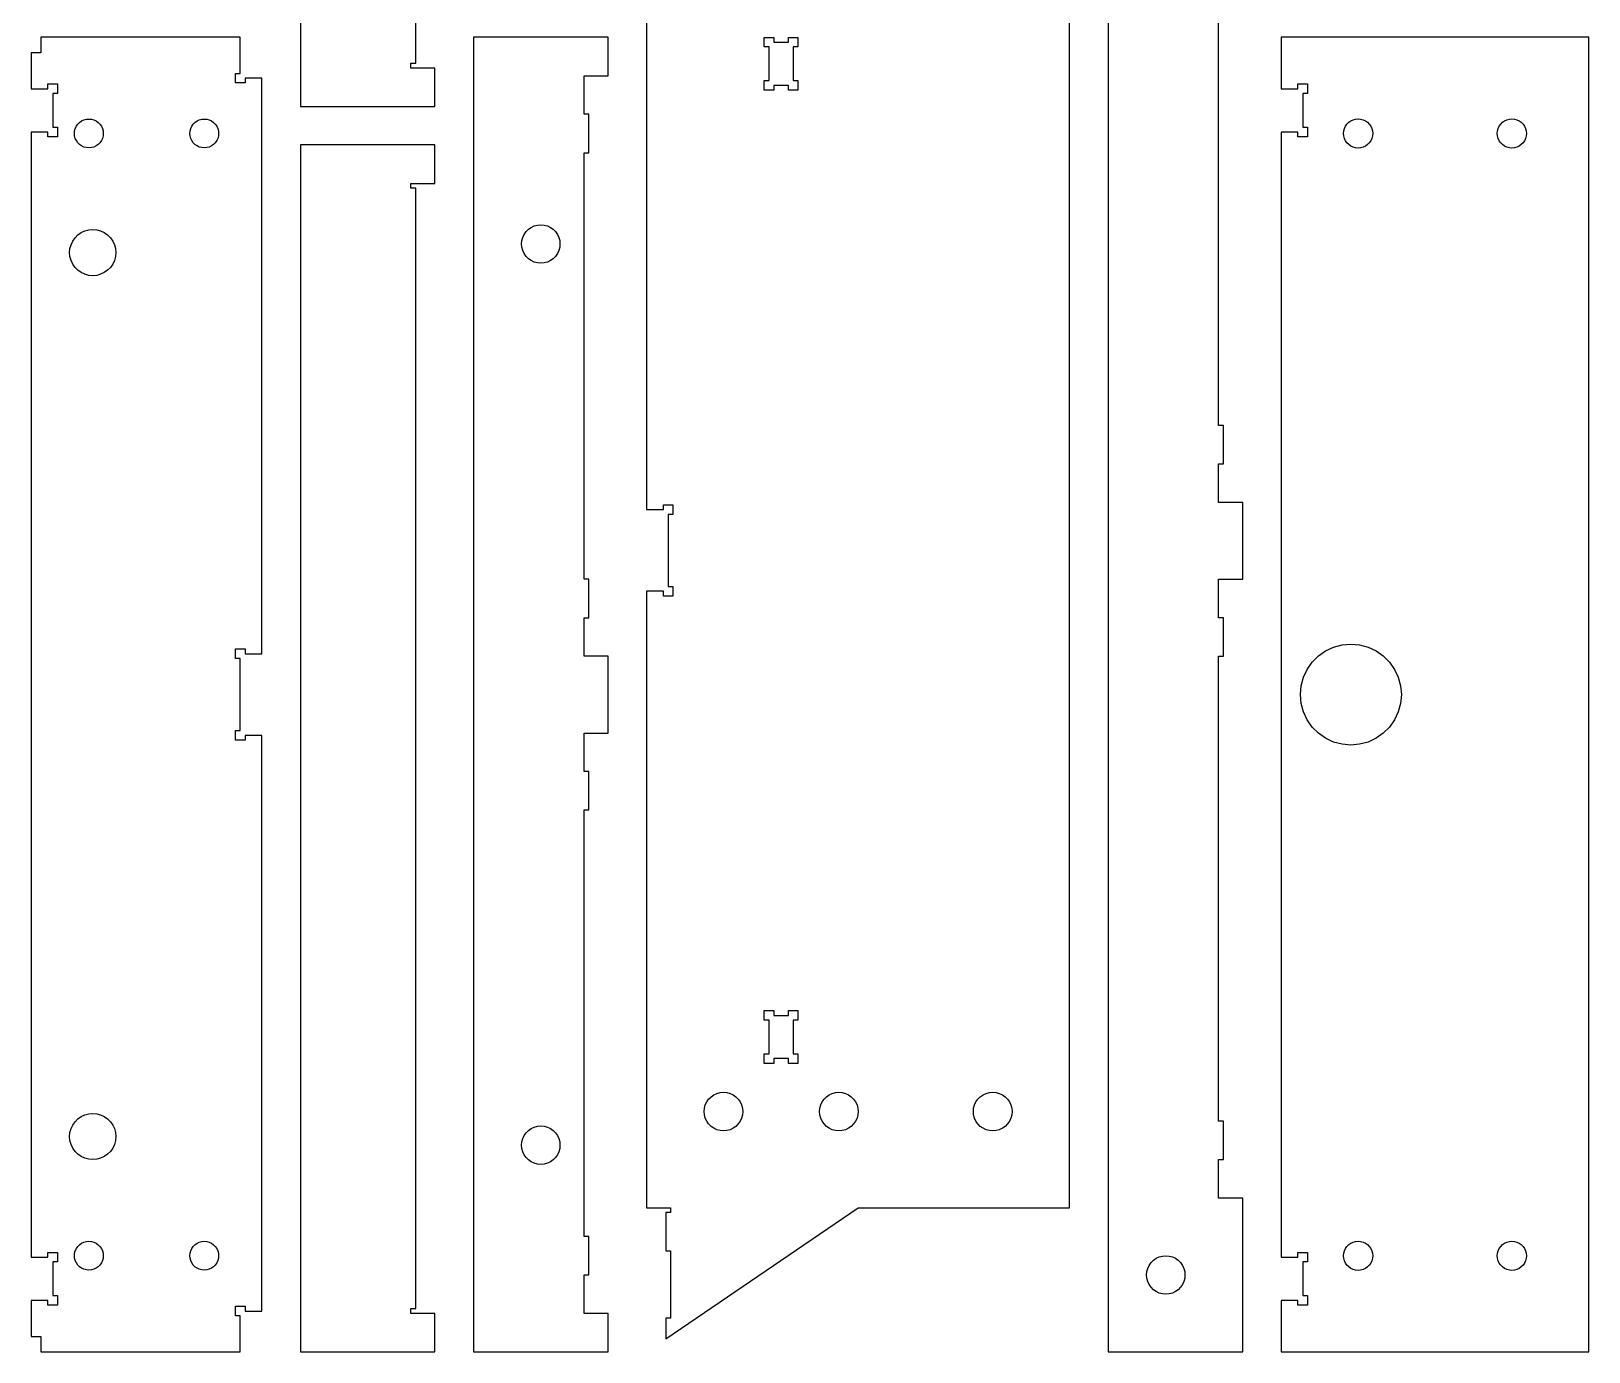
# Model space of a CAD drawing. Header units: metres. Extents: x 0 to 86, y 0 to 99.1.
# Drawn here: x 0 to 40.5, y 0 to 34.35 of the extents above; entities that cross this region are included whole.
import ezdxf

# ---------------------------------------------------------------- set-up
doc = ezdxf.new("R2010")
doc.units = ezdxf.units.M

msp = doc.modelspace()

# ---------------------------------------------------------------- linework, layer by layer
for p, q in [((7, 63.7768), (7, 32.3884)), ((10, 33.5134), (10, 62.6518)), ((28, 42.1884), (28, 0)), ((16, 37.9384), (16, 21.9067)), ((27, 3.75), (27, 37.9384)), ((30.875, 24.0942), (30.875, 36.1884)), ((5.4375, 34.1884), (0.25, 34.1884)), ((0.25, 34.1884), (0.25, 33.7884)), ((5.4375, 33.2509), (5.4375, 34.1884)), ((15, 34.1884), (11.5, 34.1884)), ((11.5, 34.1884), (11.5, 0)), ((15, 33.1884), (15, 34.1884)), ((19.0625, 33.9379), (19.0625, 34.1879)), ((19.0625, 34.1879), (19.3125, 34.1879)), ((19.3125, 34.1879), (19.3125, 34.0629)), ((19.3125, 34.0629), (19.6875, 34.0629)), ((19.6875, 34.0629), (19.6875, 34.1879)), ((19.6875, 34.1879), (19.9375, 34.1879)), ((19.9375, 34.1879), (19.9375, 33.9379)), ((40.5, 34.1884), (32.5, 34.1884)), ((32.5, 34.1884), (32.5, 32.8509)), ((40.5, 0), (40.5, 34.1884)), ((0.25, 33.7884), (0, 33.7884)), ((0, 33.7884), (0, 32.8509)), ((19.1875, 33.9379), (19.0625, 33.9379)), ((19.1875, 33.0629), (19.1875, 33.9379)), ((19.9375, 33.9379), (19.8125, 33.9379)), ((19.8125, 33.9379), (19.8125, 33.0629)), ((5.3125, 33.0009), (5.3125, 33.2509)), ((5.3125, 33.2509), (5.4375, 33.2509)), ((9.875, 33.3884), (9.875, 33.5134)), ((9.875, 33.5134), (10, 33.5134)), ((10.5, 33.3884), (9.875, 33.3884)), ((10.5, 32.3884), (10.5, 33.3884)), ((0, 32.8509), (0.4375, 32.8509)), ((0.4375, 32.8509), (0.4375, 32.9759)), ((0.4375, 32.9759), (0.6875, 32.9759)), ((0.6875, 32.9759), (0.6875, 32.7259)), ((5.5625, 33.0009), (5.3125, 33.0009)), ((6, 33.1259), (5.5625, 33.1259)), ((5.5625, 33.1259), (5.5625, 33.0009)), ((6, 18.1567), (6, 33.1259)), ((14.375, 32.1884), (14.375, 33.1884)), ((14.375, 33.1884), (15, 33.1884)), ((19.0625, 32.8129), (19.0625, 33.0629)), ((19.0625, 33.0629), (19.1875, 33.0629)), ((19.3125, 32.8129), (19.0625, 32.8129)), ((19.6875, 32.9379), (19.3125, 32.9379)), ((19.3125, 32.9379), (19.3125, 32.8129)), ((19.6875, 32.8129), (19.6875, 32.9379)), ((19.9375, 32.8129), (19.6875, 32.8129)), ((19.8125, 33.0629), (19.9375, 33.0629)), ((19.9375, 33.0629), (19.9375, 32.8129)), ((32.5, 32.8509), (32.9375, 32.8509)), ((32.9375, 32.8509), (32.9375, 32.9759)), ((32.9375, 32.9759), (33.1875, 32.9759)), ((33.1875, 32.9759), (33.1875, 32.7259)), ((0.6875, 32.7259), (0.5625, 32.7259)), ((0.5625, 32.7259), (0.5625, 31.8509)), ((33.1875, 32.7259), (33.0625, 32.7259)), ((33.0625, 32.7259), (33.0625, 31.8509)), ((1.25894, 31.9757), (1.3125, 32.0132)), ((1.3125, 32.0132), (1.37173, 32.0408)), ((1.37173, 32.0408), (1.43488, 32.0577)), ((1.43488, 32.0577), (1.5, 32.0634)), ((1.5, 32.0634), (1.56511, 32.0577)), ((1.56511, 32.0577), (1.62825, 32.0408)), ((1.62825, 32.0408), (1.6875, 32.0132)), ((1.6875, 32.0132), (1.74104, 31.9757)), ((4.25894, 31.9757), (4.3125, 32.0132)), ((4.3125, 32.0132), (4.37173, 32.0408)), ((4.37173, 32.0408), (4.43488, 32.0577)), ((4.43488, 32.0577), (4.5, 32.0634)), ((4.5, 32.0634), (4.56511, 32.0577)), ((4.56511, 32.0577), (4.62825, 32.0408)), ((4.62825, 32.0408), (4.6875, 32.0132)), ((4.6875, 32.0132), (4.74104, 31.9757)), ((7, 32.3884), (10.5, 32.3884)), ((14.5, 32.1884), (14.375, 32.1884)), ((14.5, 31.1884), (14.5, 32.1884)), ((34.2557, 31.9795), (34.31, 32.0175)), ((34.31, 32.0175), (34.37, 32.0455)), ((34.37, 32.0455), (34.434, 32.0626)), ((34.434, 32.0626), (34.5, 32.0684)), ((34.5, 32.0684), (34.566, 32.0626)), ((34.566, 32.0626), (34.63, 32.0455)), ((34.63, 32.0455), (34.69, 32.0175)), ((34.69, 32.0175), (34.7442, 31.9795)), ((38.2557, 31.9795), (38.31, 32.0175)), ((38.31, 32.0175), (38.37, 32.0455)), ((38.37, 32.0455), (38.434, 32.0626)), ((38.434, 32.0626), (38.5, 32.0684)), ((38.5, 32.0684), (38.566, 32.0626)), ((38.566, 32.0626), (38.63, 32.0455)), ((38.63, 32.0455), (38.69, 32.0175)), ((38.69, 32.0175), (38.7442, 31.9795)), ((0.4375, 31.7259), (0, 31.7259)), ((0, 31.7259), (0, 2.46249)), ((0.4375, 31.6009), (0.4375, 31.7259)), ((0.6875, 31.6009), (0.4375, 31.6009)), ((0.5625, 31.8509), (0.6875, 31.8509)), ((0.6875, 31.8509), (0.6875, 31.6009)), ((1.125, 31.6884), (1.13069, 31.7535)), ((1.13069, 31.6233), (1.125, 31.6884)), ((1.13069, 31.7535), (1.14761, 31.8167)), ((1.14761, 31.5601), (1.13069, 31.6233)), ((1.14761, 31.8167), (1.17523, 31.8759)), ((1.17523, 31.8759), (1.21272, 31.9294)), ((1.21272, 31.9294), (1.25894, 31.9757)), ((1.74104, 31.9757), (1.78726, 31.9294)), ((1.78726, 31.9294), (1.82475, 31.8759)), ((1.82475, 31.8759), (1.85237, 31.8167)), ((1.85237, 31.8167), (1.86929, 31.7535)), ((1.86929, 31.6233), (1.85237, 31.5601)), ((1.86929, 31.7535), (1.875, 31.6884)), ((1.875, 31.6884), (1.86929, 31.6233)), ((4.125, 31.6884), (4.13069, 31.7535)), ((4.13069, 31.6233), (4.125, 31.6884)), ((4.13069, 31.7535), (4.14761, 31.8167)), ((4.14761, 31.5601), (4.13069, 31.6233)), ((4.14761, 31.8167), (4.17523, 31.8759)), ((4.17523, 31.8759), (4.21272, 31.9294)), ((4.21272, 31.9294), (4.25894, 31.9757)), ((4.74104, 31.9757), (4.78726, 31.9294)), ((4.78726, 31.9294), (4.82475, 31.8759)), ((4.82475, 31.8759), (4.85237, 31.8167)), ((4.85237, 31.8167), (4.86929, 31.7535)), ((4.86929, 31.6233), (4.85237, 31.5601)), ((4.86929, 31.7535), (4.875, 31.6884)), ((4.875, 31.6884), (4.86929, 31.6233)), ((32.9375, 31.7259), (32.5, 31.7259)), ((32.5, 31.7259), (32.5, 2.46249)), ((32.9375, 31.6009), (32.9375, 31.7259)), ((33.1875, 31.6009), (32.9375, 31.6009)), ((33.0625, 31.8509), (33.1875, 31.8509)), ((33.1875, 31.8509), (33.1875, 31.6009)), ((34.12, 31.6884), (34.1258, 31.7544)), ((34.1258, 31.6224), (34.12, 31.6884)), ((34.1258, 31.7544), (34.1429, 31.8184)), ((34.1429, 31.5584), (34.1258, 31.6224)), ((34.1429, 31.8184), (34.1709, 31.8784)), ((34.1709, 31.8784), (34.2089, 31.9326)), ((34.2089, 31.9326), (34.2557, 31.9795)), ((34.7442, 31.9795), (34.7911, 31.9326)), ((34.7911, 31.9326), (34.8291, 31.8784)), ((34.8291, 31.8784), (34.8571, 31.8184)), ((34.8571, 31.8184), (34.8742, 31.7544)), ((34.8742, 31.6224), (34.8571, 31.5584)), ((34.8742, 31.7544), (34.88, 31.6884)), ((34.88, 31.6884), (34.8742, 31.6224)), ((38.12, 31.6884), (38.1258, 31.7544)), ((38.1258, 31.6224), (38.12, 31.6884)), ((38.1258, 31.7544), (38.1429, 31.8184)), ((38.1429, 31.5584), (38.1258, 31.6224)), ((38.1429, 31.8184), (38.1709, 31.8784)), ((38.1709, 31.8784), (38.2089, 31.9326)), ((38.2089, 31.9326), (38.2557, 31.9795)), ((38.7442, 31.9795), (38.7911, 31.9326)), ((38.7911, 31.9326), (38.8291, 31.8784)), ((38.8291, 31.8784), (38.8571, 31.8184)), ((38.8571, 31.8184), (38.8742, 31.7544)), ((38.8742, 31.6224), (38.8571, 31.5584)), ((38.8742, 31.7544), (38.88, 31.6884)), ((38.88, 31.6884), (38.8742, 31.6224)), ((1.17523, 31.5009), (1.14761, 31.5601)), ((1.21272, 31.4473), (1.17523, 31.5009)), ((1.25894, 31.4011), (1.21272, 31.4473)), ((1.3125, 31.3636), (1.25894, 31.4011)), ((1.37173, 31.336), (1.3125, 31.3636)), ((1.43488, 31.3191), (1.37173, 31.336)), ((1.5, 31.3134), (1.43488, 31.3191)), ((1.56511, 31.3191), (1.5, 31.3134)), ((1.62825, 31.336), (1.56511, 31.3191)), ((1.6875, 31.3636), (1.62825, 31.336)), ((1.74104, 31.4011), (1.6875, 31.3636)), ((1.78726, 31.4473), (1.74104, 31.4011)), ((1.82475, 31.5009), (1.78726, 31.4473)), ((1.85237, 31.5601), (1.82475, 31.5009)), ((4.17523, 31.5009), (4.14761, 31.5601)), ((4.21272, 31.4473), (4.17523, 31.5009)), ((4.25894, 31.4011), (4.21272, 31.4473)), ((4.3125, 31.3636), (4.25894, 31.4011)), ((4.37173, 31.336), (4.3125, 31.3636)), ((4.43488, 31.3191), (4.37173, 31.336)), ((4.5, 31.3134), (4.43488, 31.3191)), ((4.56511, 31.3191), (4.5, 31.3134)), ((4.62825, 31.336), (4.56511, 31.3191)), ((4.6875, 31.3636), (4.62825, 31.336)), ((4.74104, 31.4011), (4.6875, 31.3636)), ((4.78726, 31.4473), (4.74104, 31.4011)), ((4.82475, 31.5009), (4.78726, 31.4473)), ((4.85237, 31.5601), (4.82475, 31.5009)), ((10.5, 31.3884), (7, 31.3884)), ((7, 31.3884), (7, 0)), ((10.5, 30.3884), (10.5, 31.3884)), ((14.375, 20.0942), (14.375, 31.1884)), ((14.375, 31.1884), (14.5, 31.1884)), ((34.1709, 31.4984), (34.1429, 31.5584)), ((34.2089, 31.4441), (34.1709, 31.4984)), ((34.2557, 31.3973), (34.2089, 31.4441)), ((34.31, 31.3593), (34.2557, 31.3973)), ((34.37, 31.3313), (34.31, 31.3593)), ((34.434, 31.3142), (34.37, 31.3313)), ((34.5, 31.3084), (34.434, 31.3142)), ((34.566, 31.3142), (34.5, 31.3084)), ((34.63, 31.3313), (34.566, 31.3142)), ((34.69, 31.3593), (34.63, 31.3313)), ((34.7442, 31.3973), (34.69, 31.3593)), ((34.7911, 31.4441), (34.7442, 31.3973)), ((34.8291, 31.4984), (34.7911, 31.4441)), ((34.8571, 31.5584), (34.8291, 31.4984)), ((38.1709, 31.4984), (38.1429, 31.5584)), ((38.2089, 31.4441), (38.1709, 31.4984)), ((38.2557, 31.3973), (38.2089, 31.4441)), ((38.31, 31.3593), (38.2557, 31.3973)), ((38.37, 31.3313), (38.31, 31.3593)), ((38.434, 31.3142), (38.37, 31.3313)), ((38.5, 31.3084), (38.434, 31.3142)), ((38.566, 31.3142), (38.5, 31.3084)), ((38.63, 31.3313), (38.566, 31.3142)), ((38.69, 31.3593), (38.63, 31.3313)), ((38.7442, 31.3973), (38.69, 31.3593)), ((38.7911, 31.4441), (38.7442, 31.3973)), ((38.8291, 31.4984), (38.7911, 31.4441)), ((38.8571, 31.5584), (38.8291, 31.4984)), ((9.875, 30.2634), (9.875, 30.3884)), ((9.875, 30.3884), (10.5, 30.3884)), ((10, 30.2634), (9.875, 30.2634)), ((10, 1.125), (10, 30.2634)), ((1.39478, 29.1522), (1.4958, 29.1793)), ((1.4958, 29.1793), (1.59999, 29.1884)), ((1.59999, 29.1884), (1.70418, 29.1793)), ((1.70418, 29.1793), (1.80521, 29.1522)), ((12.867, 29.1348), (12.9286, 29.1964)), ((12.9286, 29.1964), (13, 29.2464)), ((13, 29.2464), (13.079, 29.2832)), ((13.079, 29.2832), (13.1632, 29.3058)), ((13.1632, 29.3058), (13.25, 29.3134)), ((13.25, 29.3134), (13.3368, 29.3058)), ((13.3368, 29.3058), (13.421, 29.2832)), ((13.421, 29.2832), (13.5, 29.2464)), ((13.5, 29.2464), (13.5714, 29.1964)), ((13.5714, 29.1964), (13.633, 29.1348)), ((1.00911, 28.6926), (1.03618, 28.7936)), ((1.03618, 28.7936), (1.08038, 28.8884)), ((1.08038, 28.8884), (1.14037, 28.9741)), ((1.14037, 28.9741), (1.21432, 29.048)), ((1.21432, 29.048), (1.29999, 29.108)), ((1.29999, 29.108), (1.39478, 29.1522)), ((1.80521, 29.1522), (1.89999, 29.108)), ((1.89999, 29.108), (1.98567, 29.048)), ((1.98567, 29.048), (2.05962, 28.9741)), ((2.05962, 28.9741), (2.11961, 28.8884)), ((2.11961, 28.8884), (2.1638, 28.7936)), ((2.1638, 28.7936), (2.19087, 28.6926)), ((12.75, 28.8134), (12.7576, 28.9002)), ((12.7576, 28.7266), (12.75, 28.8134)), ((12.7576, 28.9002), (12.7802, 28.9844)), ((12.7802, 28.9844), (12.817, 29.0634)), ((12.817, 29.0634), (12.867, 29.1348)), ((13.633, 29.1348), (13.683, 29.0634)), ((13.683, 29.0634), (13.7198, 28.9844)), ((13.7198, 28.9844), (13.7424, 28.9002)), ((13.7424, 28.9002), (13.75, 28.8134)), ((13.75, 28.8134), (13.7424, 28.7266)), ((1, 28.5884), (1.00911, 28.6926)), ((1.00911, 28.4842), (1, 28.5884)), ((1.03618, 28.3832), (1.00911, 28.4842)), ((1.08038, 28.2884), (1.03618, 28.3832)), ((2.1638, 28.3832), (2.11961, 28.2884)), ((2.19087, 28.4842), (2.1638, 28.3832)), ((2.19087, 28.6926), (2.2, 28.5884)), ((2.2, 28.5884), (2.19087, 28.4842)), ((12.7802, 28.6424), (12.7576, 28.7266)), ((12.817, 28.5634), (12.7802, 28.6424)), ((12.867, 28.492), (12.817, 28.5634)), ((12.9286, 28.4304), (12.867, 28.492)), ((13, 28.3804), (12.9286, 28.4304)), ((13.079, 28.3436), (13, 28.3804)), ((13.5, 28.3804), (13.421, 28.3436)), ((13.5714, 28.4304), (13.5, 28.3804)), ((13.633, 28.492), (13.5714, 28.4304)), ((13.683, 28.5634), (13.633, 28.492)), ((13.7198, 28.6424), (13.683, 28.5634)), ((13.7424, 28.7266), (13.7198, 28.6424)), ((1.14037, 28.2027), (1.08038, 28.2884)), ((1.21432, 28.1288), (1.14037, 28.2027)), ((1.29999, 28.0688), (1.21432, 28.1288)), ((1.39478, 28.0246), (1.29999, 28.0688)), ((1.4958, 27.9975), (1.39478, 28.0246)), ((1.59999, 27.9884), (1.4958, 27.9975)), ((1.70418, 27.9975), (1.59999, 27.9884)), ((1.80521, 28.0246), (1.70418, 27.9975)), ((1.89999, 28.0688), (1.80521, 28.0246)), ((1.98567, 28.1288), (1.89999, 28.0688)), ((2.05962, 28.2027), (1.98567, 28.1288)), ((2.11961, 28.2884), (2.05962, 28.2027)), ((13.1632, 28.321), (13.079, 28.3436)), ((13.25, 28.3134), (13.1632, 28.321)), ((13.3368, 28.321), (13.25, 28.3134)), ((13.421, 28.3436), (13.3368, 28.321)), ((31, 24.0942), (30.875, 24.0942)), ((31, 23.0942), (31, 24.0942)), ((30.875, 22.0942), (30.875, 23.0942)), ((30.875, 23.0942), (31, 23.0942)), ((16, 21.9067), (16.4375, 21.9067)), ((16.4375, 21.9067), (16.4375, 22.0317)), ((16.4375, 22.0317), (16.6875, 22.0317)), ((16.6875, 22.0317), (16.6875, 21.7817)), ((31.5, 22.0942), (30.875, 22.0942)), ((31.5, 20.0942), (31.5, 22.0942)), ((16.6875, 21.7817), (16.5625, 21.7817)), ((16.5625, 21.7817), (16.5625, 19.9067)), ((14.5, 20.0942), (14.375, 20.0942)), ((14.5, 19.0942), (14.5, 20.0942)), ((16.5625, 19.9067), (16.6875, 19.9067)), ((16.6875, 19.9067), (16.6875, 19.6567)), ((30.875, 19.0942), (30.875, 20.0942)), ((30.875, 20.0942), (31.5, 20.0942)), ((16.4375, 19.7817), (16, 19.7817)), ((16, 19.7817), (16, 3.75)), ((16.4375, 19.6567), (16.4375, 19.7817)), ((16.6875, 19.6567), (16.4375, 19.6567)), ((14.375, 18.0942), (14.375, 19.0942)), ((14.375, 19.0942), (14.5, 19.0942)), ((31, 19.0942), (30.875, 19.0942)), ((31, 18.0942), (31, 19.0942)), ((5.3125, 18.0317), (5.3125, 18.2817)), ((5.3125, 18.2817), (5.5625, 18.2817)), ((5.5625, 18.2817), (5.5625, 18.1567)), ((33.4688, 18.0996), (33.6562, 18.2309)), ((33.6562, 18.2309), (33.8636, 18.3275)), ((33.8636, 18.3275), (34.0846, 18.3867)), ((34.0846, 18.3867), (34.3125, 18.4067)), ((34.3125, 18.4067), (34.5404, 18.3867)), ((34.5404, 18.3867), (34.7614, 18.3275)), ((34.7614, 18.3275), (34.9688, 18.2309)), ((34.9688, 18.2309), (35.1562, 18.0996)), ((5.4375, 18.0317), (5.3125, 18.0317)), ((5.4375, 16.1567), (5.4375, 18.0317)), ((5.5625, 18.1567), (6, 18.1567)), ((15, 18.0942), (14.375, 18.0942)), ((15, 16.0942), (15, 18.0942)), ((30.875, 6), (30.875, 18.0942)), ((30.875, 18.0942), (31, 18.0942)), ((33.1758, 17.7504), (33.3071, 17.9379)), ((33.3071, 17.9379), (33.4688, 18.0996)), ((35.1562, 18.0996), (35.3179, 17.9379)), ((35.3179, 17.9379), (35.4492, 17.7504)), ((33.0199, 17.3221), (33.0791, 17.5431)), ((33.0791, 17.5431), (33.1758, 17.7504)), ((35.4492, 17.7504), (35.5458, 17.5431)), ((35.5458, 17.5431), (35.6051, 17.3221)), ((33, 17.0942), (33.0199, 17.3221)), ((33.0199, 16.8663), (33, 17.0942)), ((35.6051, 17.3221), (35.625, 17.0942)), ((35.625, 17.0942), (35.6051, 16.8663)), ((33.0791, 16.6453), (33.0199, 16.8663)), ((33.1758, 16.4379), (33.0791, 16.6453)), ((35.5458, 16.6453), (35.4492, 16.4379)), ((35.6051, 16.8663), (35.5458, 16.6453)), ((33.3071, 16.2505), (33.1758, 16.4379)), ((33.4688, 16.0888), (33.3071, 16.2505)), ((35.3179, 16.2505), (35.1562, 16.0888)), ((35.4492, 16.4379), (35.3179, 16.2505)), ((5.3125, 15.9067), (5.3125, 16.1567)), ((5.3125, 16.1567), (5.4375, 16.1567)), ((5.5625, 15.9067), (5.3125, 15.9067)), ((6, 16.0317), (5.5625, 16.0317)), ((5.5625, 16.0317), (5.5625, 15.9067)), ((6, 1.0625), (6, 16.0317)), ((14.375, 15.0942), (14.375, 16.0942)), ((14.375, 16.0942), (15, 16.0942)), ((33.6562, 15.9575), (33.4688, 16.0888)), ((33.8636, 15.8608), (33.6562, 15.9575)), ((34.0846, 15.8016), (33.8636, 15.8608)), ((34.3125, 15.7817), (34.0846, 15.8016)), ((34.5404, 15.8016), (34.3125, 15.7817)), ((34.7614, 15.8608), (34.5404, 15.8016)), ((34.9688, 15.9575), (34.7614, 15.8608)), ((35.1562, 16.0888), (34.9688, 15.9575)), ((14.5, 15.0942), (14.375, 15.0942)), ((14.5, 14.0942), (14.5, 15.0942)), ((14.375, 3), (14.375, 14.0942)), ((14.375, 14.0942), (14.5, 14.0942)), ((19.0625, 8.62544), (19.0625, 8.87544)), ((19.0625, 8.87544), (19.3125, 8.87544)), ((19.1875, 8.62544), (19.0625, 8.62544)), ((19.1875, 7.75044), (19.1875, 8.62544)), ((19.3125, 8.87544), (19.3125, 8.75044)), ((19.3125, 8.75044), (19.6875, 8.75044)), ((19.6875, 8.75044), (19.6875, 8.87544)), ((19.6875, 8.87544), (19.9375, 8.87544)), ((19.9375, 8.62544), (19.8125, 8.62544)), ((19.8125, 8.62544), (19.8125, 7.75044)), ((19.9375, 8.87544), (19.9375, 8.62544)), ((19.0625, 7.50044), (19.0625, 7.75044)), ((19.0625, 7.75044), (19.1875, 7.75044)), ((19.8125, 7.75044), (19.9375, 7.75044)), ((19.9375, 7.75044), (19.9375, 7.50044)), ((19.3125, 7.50044), (19.0625, 7.50044)), ((19.6875, 7.62544), (19.3125, 7.62544)), ((19.3125, 7.62544), (19.3125, 7.50044)), ((19.6875, 7.50044), (19.6875, 7.62544)), ((19.9375, 7.50044), (19.6875, 7.50044)), ((17.5278, 6.42186), (17.5648, 6.50124)), ((17.5648, 6.50124), (17.6151, 6.573)), ((17.6151, 6.573), (17.677, 6.63493)), ((17.677, 6.63493), (17.7487, 6.68517)), ((17.7487, 6.68517), (17.8281, 6.72218)), ((17.8281, 6.72218), (17.9127, 6.74486)), ((17.9127, 6.74486), (18, 6.75249)), ((18, 6.75249), (18.0872, 6.74486)), ((18.0872, 6.74486), (18.1719, 6.72218)), ((18.1719, 6.72218), (18.2512, 6.68517)), ((18.2512, 6.68517), (18.323, 6.63493)), ((18.323, 6.63493), (18.3849, 6.573)), ((18.3849, 6.573), (18.4352, 6.50124)), ((18.4352, 6.50124), (18.4722, 6.42186)), ((20.5278, 6.42186), (20.5648, 6.50124)), ((20.5648, 6.50124), (20.6151, 6.573)), ((20.6151, 6.573), (20.677, 6.63493)), ((20.677, 6.63493), (20.7487, 6.68517)), ((20.7487, 6.68517), (20.8281, 6.72218)), ((20.8281, 6.72218), (20.9127, 6.74486)), ((20.9127, 6.74486), (21, 6.75249)), ((21, 6.75249), (21.0872, 6.74486)), ((21.0872, 6.74486), (21.1719, 6.72218)), ((21.1719, 6.72218), (21.2512, 6.68517)), ((21.2512, 6.68517), (21.323, 6.63493)), ((21.323, 6.63493), (21.3849, 6.573)), ((21.3849, 6.573), (21.4352, 6.50124)), ((21.4352, 6.50124), (21.4722, 6.42186)), ((24.5278, 6.42186), (24.5648, 6.50124)), ((24.5648, 6.50124), (24.6151, 6.573)), ((24.6151, 6.573), (24.677, 6.63493)), ((24.677, 6.63493), (24.7487, 6.68517)), ((24.7487, 6.68517), (24.8281, 6.72218)), ((24.8281, 6.72218), (24.9127, 6.74486)), ((24.9127, 6.74486), (25, 6.75249)), ((25, 6.75249), (25.0872, 6.74486)), ((25.0872, 6.74486), (25.1719, 6.72218)), ((25.1719, 6.72218), (25.2512, 6.68517)), ((25.2512, 6.68517), (25.323, 6.63493)), ((25.323, 6.63493), (25.3849, 6.573)), ((25.3849, 6.573), (25.4352, 6.50124)), ((25.4352, 6.50124), (25.4722, 6.42186)), ((1.21432, 6.05962), (1.29999, 6.11961)), ((1.29999, 6.11961), (1.39478, 6.1638)), ((1.39478, 6.1638), (1.4958, 6.19087)), ((1.4958, 6.19087), (1.59999, 6.2)), ((1.59999, 6.2), (1.70418, 6.19087)), ((1.70418, 6.19087), (1.80521, 6.1638)), ((1.80521, 6.1638), (1.89999, 6.11961)), ((1.89999, 6.11961), (1.98567, 6.05962)), ((17.4975, 6.25), (17.5051, 6.33725)), ((17.5051, 6.16273), (17.4975, 6.25)), ((17.5051, 6.33725), (17.5278, 6.42186)), ((17.5278, 6.07812), (17.5051, 6.16273)), ((17.5648, 5.99875), (17.5278, 6.07812)), ((18.4722, 6.07812), (18.4352, 5.99875)), ((18.4722, 6.42186), (18.4949, 6.33725)), ((18.4949, 6.16273), (18.4722, 6.07812)), ((18.4949, 6.33725), (18.5025, 6.25)), ((18.5025, 6.25), (18.4949, 6.16273)), ((20.4975, 6.25), (20.5051, 6.33725)), ((20.5051, 6.16273), (20.4975, 6.25)), ((20.5051, 6.33725), (20.5278, 6.42186)), ((20.5278, 6.07812), (20.5051, 6.16273)), ((20.5648, 5.99875), (20.5278, 6.07812)), ((21.4722, 6.07812), (21.4352, 5.99875)), ((21.4722, 6.42186), (21.4949, 6.33725)), ((21.4949, 6.16273), (21.4722, 6.07812)), ((21.4949, 6.33725), (21.5025, 6.25)), ((21.5025, 6.25), (21.4949, 6.16273)), ((24.4975, 6.25), (24.5051, 6.33725)), ((24.5051, 6.16273), (24.4975, 6.25)), ((24.5051, 6.33725), (24.5278, 6.42186)), ((24.5278, 6.07812), (24.5051, 6.16273)), ((24.5648, 5.99875), (24.5278, 6.07812)), ((25.4722, 6.07812), (25.4352, 5.99875)), ((25.4722, 6.42186), (25.4949, 6.33725)), ((25.4949, 6.16273), (25.4722, 6.07812)), ((25.4949, 6.33725), (25.5025, 6.25)), ((25.5025, 6.25), (25.4949, 6.16273)), ((1, 5.59999), (1.00911, 5.70418)), ((1.00911, 5.70418), (1.03618, 5.80521)), ((1.03618, 5.80521), (1.08038, 5.89999)), ((1.08038, 5.89999), (1.14037, 5.98567)), ((1.14037, 5.98567), (1.21432, 6.05962)), ((1.98567, 6.05962), (2.05962, 5.98567)), ((2.05962, 5.98567), (2.11961, 5.89999)), ((2.11961, 5.89999), (2.1638, 5.80521)), ((2.1638, 5.80521), (2.19087, 5.70418)), ((2.19087, 5.70418), (2.2, 5.59999)), ((12.817, 5.625), (12.867, 5.69638)), ((12.867, 5.69638), (12.9286, 5.75801)), ((12.9286, 5.75801), (13, 5.808)), ((13, 5.808), (13.079, 5.84483)), ((13.079, 5.84483), (13.1632, 5.8674)), ((13.1632, 5.8674), (13.25, 5.875)), ((13.25, 5.875), (13.3368, 5.8674)), ((13.3368, 5.8674), (13.421, 5.84483)), ((13.421, 5.84483), (13.5, 5.808)), ((13.5, 5.808), (13.5714, 5.75801)), ((13.5714, 5.75801), (13.633, 5.69638)), ((13.633, 5.69638), (13.683, 5.625)), ((17.6151, 5.92699), (17.5648, 5.99875)), ((17.677, 5.86505), (17.6151, 5.92699)), ((17.7487, 5.81482), (17.677, 5.86505)), ((17.8281, 5.7778), (17.7487, 5.81482)), ((17.9127, 5.75513), (17.8281, 5.7778)), ((18, 5.7475), (17.9127, 5.75513)), ((18.0872, 5.75513), (18, 5.7475)), ((18.1719, 5.7778), (18.0872, 5.75513)), ((18.2512, 5.81482), (18.1719, 5.7778)), ((18.323, 5.86505), (18.2512, 5.81482)), ((18.3849, 5.92699), (18.323, 5.86505)), ((18.4352, 5.99875), (18.3849, 5.92699)), ((20.6151, 5.92699), (20.5648, 5.99875)), ((20.677, 5.86505), (20.6151, 5.92699)), ((20.7487, 5.81482), (20.677, 5.86505)), ((20.8281, 5.7778), (20.7487, 5.81482)), ((20.9127, 5.75513), (20.8281, 5.7778)), ((21, 5.7475), (20.9127, 5.75513)), ((21.0872, 5.75513), (21, 5.7475)), ((21.1719, 5.7778), (21.0872, 5.75513)), ((21.2512, 5.81482), (21.1719, 5.7778)), ((21.323, 5.86505), (21.2512, 5.81482)), ((21.3849, 5.92699), (21.323, 5.86505)), ((21.4352, 5.99875), (21.3849, 5.92699)), ((24.6151, 5.92699), (24.5648, 5.99875)), ((24.677, 5.86505), (24.6151, 5.92699)), ((24.7487, 5.81482), (24.677, 5.86505)), ((24.8281, 5.7778), (24.7487, 5.81482)), ((24.9127, 5.75513), (24.8281, 5.7778)), ((25, 5.7475), (24.9127, 5.75513)), ((25.0872, 5.75513), (25, 5.7475)), ((25.1719, 5.7778), (25.0872, 5.75513)), ((25.2512, 5.81482), (25.1719, 5.7778)), ((25.323, 5.86505), (25.2512, 5.81482)), ((25.3849, 5.92699), (25.323, 5.86505)), ((25.4352, 5.99875), (25.3849, 5.92699)), ((31, 6), (30.875, 6)), ((31, 5), (31, 6)), ((1.00911, 5.4958), (1, 5.59999)), ((1.03618, 5.39478), (1.00911, 5.4958)), ((1.08038, 5.29999), (1.03618, 5.39478)), ((1.14037, 5.21432), (1.08038, 5.29999)), ((2.11961, 5.29999), (2.05962, 5.21432)), ((2.1638, 5.39478), (2.11961, 5.29999)), ((2.19087, 5.4958), (2.1638, 5.39478)), ((2.2, 5.59999), (2.19087, 5.4958)), ((12.75, 5.375), (12.7576, 5.46182)), ((12.7576, 5.28816), (12.75, 5.375)), ((12.7576, 5.46182), (12.7802, 5.54601)), ((12.7802, 5.20398), (12.7576, 5.28816)), ((12.7802, 5.54601), (12.817, 5.625)), ((13.683, 5.625), (13.7198, 5.54601)), ((13.7198, 5.54601), (13.7424, 5.46182)), ((13.7424, 5.28816), (13.7198, 5.20398)), ((13.7424, 5.46182), (13.75, 5.375)), ((13.75, 5.375), (13.7424, 5.28816)), ((1.21432, 5.14037), (1.14037, 5.21432)), ((1.29999, 5.08038), (1.21432, 5.14037)), ((1.39478, 5.03618), (1.29999, 5.08038)), ((1.4958, 5.00911), (1.39478, 5.03618)), ((1.59999, 5), (1.4958, 5.00911)), ((1.70418, 5.00911), (1.59999, 5)), ((1.80521, 5.03618), (1.70418, 5.00911)), ((1.89999, 5.08038), (1.80521, 5.03618)), ((1.98567, 5.14037), (1.89999, 5.08038)), ((2.05962, 5.21432), (1.98567, 5.14037)), ((12.817, 5.125), (12.7802, 5.20398)), ((12.867, 5.0536), (12.817, 5.125)), ((12.9286, 4.99197), (12.867, 5.0536)), ((13, 4.94199), (12.9286, 4.99197)), ((13.079, 4.90515), (13, 4.94199)), ((13.1632, 4.88258), (13.079, 4.90515)), ((13.25, 4.875), (13.1632, 4.88258)), ((13.3368, 4.88258), (13.25, 4.875)), ((13.421, 4.90515), (13.3368, 4.88258)), ((13.5, 4.94199), (13.421, 4.90515)), ((13.5714, 4.99197), (13.5, 4.94199)), ((13.633, 5.0536), (13.5714, 4.99197)), ((13.683, 5.125), (13.633, 5.0536)), ((13.7198, 5.20398), (13.683, 5.125)), ((30.875, 4), (30.875, 5)), ((30.875, 5), (31, 5)), ((16, 3.75), (16.625, 3.75)), ((16.5, 0.3409), (21.5, 3.75)), ((16.625, 3.75), (16.625, 3.625)), ((21.5, 3.75), (27, 3.75)), ((31.5, 4), (30.875, 4)), ((31.5, 0), (31.5, 4)), ((16.625, 3.625), (16.5, 3.625)), ((16.5, 3.625), (16.5, 2.625)), ((1.3125, 2.82475), (1.37173, 2.85237)), ((1.37173, 2.85237), (1.43488, 2.86929)), ((1.43488, 2.86929), (1.5, 2.875)), ((1.5, 2.875), (1.56511, 2.86929)), ((1.56511, 2.86929), (1.62825, 2.85237)), ((1.62825, 2.85237), (1.6875, 2.82475)), ((4.3125, 2.82475), (4.37173, 2.85237)), ((4.37173, 2.85237), (4.43488, 2.86929)), ((4.43488, 2.86929), (4.5, 2.875)), ((4.5, 2.875), (4.56511, 2.86929)), ((4.56511, 2.86929), (4.62825, 2.85237)), ((4.62825, 2.85237), (4.6875, 2.82475)), ((14.5, 3), (14.375, 3)), ((14.5, 2), (14.5, 3)), ((34.31, 2.82909), (34.37, 2.85707)), ((34.37, 2.85707), (34.434, 2.87422)), ((34.434, 2.87422), (34.5, 2.87999)), ((34.5, 2.87999), (34.566, 2.87422)), ((34.566, 2.87422), (34.63, 2.85707)), ((34.63, 2.85707), (34.69, 2.82909)), ((38.31, 2.82909), (38.37, 2.85707)), ((38.37, 2.85707), (38.434, 2.87422)), ((38.434, 2.87422), (38.5, 2.87999)), ((38.5, 2.87999), (38.566, 2.87422)), ((38.566, 2.87422), (38.63, 2.85707)), ((38.63, 2.85707), (38.69, 2.82909)), ((0, 2.46249), (0.4375, 2.46249)), ((0.4375, 2.46249), (0.4375, 2.58749)), ((0.4375, 2.58749), (0.6875, 2.58749)), ((0.6875, 2.58749), (0.6875, 2.33749)), ((1.125, 2.5), (1.13069, 2.56511)), ((1.13069, 2.43488), (1.125, 2.5)), ((1.13069, 2.56511), (1.14761, 2.62825)), ((1.14761, 2.37173), (1.13069, 2.43488)), ((1.14761, 2.62825), (1.17523, 2.6875)), ((1.17523, 2.6875), (1.21272, 2.74104)), ((1.21272, 2.74104), (1.25894, 2.78726)), ((1.25894, 2.78726), (1.3125, 2.82475)), ((1.6875, 2.82475), (1.74104, 2.78726)), ((1.74104, 2.78726), (1.78726, 2.74104)), ((1.78726, 2.74104), (1.82475, 2.6875)), ((1.82475, 2.6875), (1.85237, 2.62825)), ((1.85237, 2.62825), (1.86929, 2.56511)), ((1.86929, 2.43488), (1.85237, 2.37173)), ((1.86929, 2.56511), (1.875, 2.5)), ((1.875, 2.5), (1.86929, 2.43488)), ((4.125, 2.5), (4.13069, 2.56511)), ((4.13069, 2.43488), (4.125, 2.5)), ((4.13069, 2.56511), (4.14761, 2.62825)), ((4.14761, 2.37173), (4.13069, 2.43488)), ((4.14761, 2.62825), (4.17523, 2.6875)), ((4.17523, 2.6875), (4.21272, 2.74104)), ((4.21272, 2.74104), (4.25894, 2.78726)), ((4.25894, 2.78726), (4.3125, 2.82475)), ((4.6875, 2.82475), (4.74104, 2.78726)), ((4.74104, 2.78726), (4.78726, 2.74104)), ((4.78726, 2.74104), (4.82475, 2.6875)), ((4.82475, 2.6875), (4.85237, 2.62825)), ((4.85237, 2.62825), (4.86929, 2.56511)), ((4.86929, 2.43488), (4.85237, 2.37173)), ((4.86929, 2.56511), (4.875, 2.5)), ((4.875, 2.5), (4.86929, 2.43488)), ((16.5, 2.625), (16.625, 2.625)), ((16.625, 2.625), (16.625, 0.875)), ((29.1786, 2.38301), (29.25, 2.433)), ((29.25, 2.433), (29.329, 2.46983)), ((29.329, 2.46983), (29.4132, 2.4924)), ((29.4132, 2.4924), (29.5, 2.5)), ((29.5, 2.5), (29.5868, 2.4924)), ((29.5868, 2.4924), (29.671, 2.46983)), ((29.671, 2.46983), (29.75, 2.433)), ((29.75, 2.433), (29.8214, 2.38301)), ((32.5, 2.46249), (32.9375, 2.46249)), ((32.9375, 2.46249), (32.9375, 2.58749)), ((32.9375, 2.58749), (33.1875, 2.58749)), ((33.1875, 2.58749), (33.1875, 2.33749)), ((34.12, 2.5), (34.1258, 2.56598)), ((34.1258, 2.43401), (34.12, 2.5)), ((34.1258, 2.56598), (34.1429, 2.62996)), ((34.1429, 2.37003), (34.1258, 2.43401)), ((34.1429, 2.62996), (34.1709, 2.68999)), ((34.1709, 2.68999), (34.2089, 2.74425)), ((34.2089, 2.74425), (34.2557, 2.79109)), ((34.2557, 2.79109), (34.31, 2.82909)), ((34.69, 2.82909), (34.7442, 2.79109)), ((34.7442, 2.79109), (34.7911, 2.74425)), ((34.7911, 2.74425), (34.8291, 2.68999)), ((34.8291, 2.68999), (34.8571, 2.62996)), ((34.8571, 2.62996), (34.8742, 2.56598)), ((34.8742, 2.43401), (34.8571, 2.37003)), ((34.8742, 2.56598), (34.88, 2.5)), ((34.88, 2.5), (34.8742, 2.43401)), ((38.12, 2.5), (38.1258, 2.56598)), ((38.1258, 2.43401), (38.12, 2.5)), ((38.1258, 2.56598), (38.1429, 2.62996)), ((38.1429, 2.37003), (38.1258, 2.43401)), ((38.1429, 2.62996), (38.1709, 2.68999)), ((38.1709, 2.68999), (38.2089, 2.74425)), ((38.2089, 2.74425), (38.2557, 2.79109)), ((38.2557, 2.79109), (38.31, 2.82909)), ((38.69, 2.82909), (38.7442, 2.79109)), ((38.7442, 2.79109), (38.7911, 2.74425)), ((38.7911, 2.74425), (38.8291, 2.68999)), ((38.8291, 2.68999), (38.8571, 2.62996)), ((38.8571, 2.62996), (38.8742, 2.56598)), ((38.8742, 2.43401), (38.8571, 2.37003)), ((38.8742, 2.56598), (38.88, 2.5)), ((38.88, 2.5), (38.8742, 2.43401)), ((0.6875, 2.33749), (0.5625, 2.33749)), ((0.5625, 2.33749), (0.5625, 1.46249)), ((1.17523, 2.3125), (1.14761, 2.37173)), ((1.21272, 2.25894), (1.17523, 2.3125)), ((1.25894, 2.21272), (1.21272, 2.25894)), ((1.3125, 2.17523), (1.25894, 2.21272)), ((1.37173, 2.14761), (1.3125, 2.17523)), ((1.43488, 2.13069), (1.37173, 2.14761)), ((1.5, 2.125), (1.43488, 2.13069)), ((1.56511, 2.13069), (1.5, 2.125)), ((1.62825, 2.14761), (1.56511, 2.13069)), ((1.6875, 2.17523), (1.62825, 2.14761)), ((1.74104, 2.21272), (1.6875, 2.17523)), ((1.78726, 2.25894), (1.74104, 2.21272)), ((1.82475, 2.3125), (1.78726, 2.25894)), ((1.85237, 2.37173), (1.82475, 2.3125)), ((4.17523, 2.3125), (4.14761, 2.37173)), ((4.21272, 2.25894), (4.17523, 2.3125)), ((4.25894, 2.21272), (4.21272, 2.25894)), ((4.3125, 2.17523), (4.25894, 2.21272)), ((4.37173, 2.14761), (4.3125, 2.17523)), ((4.43488, 2.13069), (4.37173, 2.14761)), ((4.5, 2.125), (4.43488, 2.13069)), ((4.56511, 2.13069), (4.5, 2.125)), ((4.62825, 2.14761), (4.56511, 2.13069)), ((4.6875, 2.17523), (4.62825, 2.14761)), ((4.74104, 2.21272), (4.6875, 2.17523)), ((4.78726, 2.25894), (4.74104, 2.21272)), ((4.82475, 2.3125), (4.78726, 2.25894)), ((4.85237, 2.37173), (4.82475, 2.3125)), ((29, 2), (29.0076, 2.08682)), ((29.0076, 2.08682), (29.0302, 2.17101)), ((29.0302, 2.17101), (29.067, 2.25)), ((29.067, 2.25), (29.117, 2.32138)), ((29.117, 2.32138), (29.1786, 2.38301)), ((29.8214, 2.38301), (29.883, 2.32138)), ((29.883, 2.32138), (29.933, 2.25)), ((29.933, 2.25), (29.9698, 2.17101)), ((29.9698, 2.17101), (29.9924, 2.08682)), ((29.9924, 2.08682), (30, 2)), ((33.1875, 2.33749), (33.0625, 2.33749)), ((33.0625, 2.33749), (33.0625, 1.46249)), ((34.1709, 2.31), (34.1429, 2.37003)), ((34.2089, 2.25574), (34.1709, 2.31)), ((34.2557, 2.20889), (34.2089, 2.25574)), ((34.31, 2.1709), (34.2557, 2.20889)), ((34.37, 2.14291), (34.31, 2.1709)), ((34.434, 2.12576), (34.37, 2.14291)), ((34.5, 2.12), (34.434, 2.12576)), ((34.566, 2.12576), (34.5, 2.12)), ((34.63, 2.14291), (34.566, 2.12576)), ((34.69, 2.1709), (34.63, 2.14291)), ((34.7442, 2.20889), (34.69, 2.1709)), ((34.7911, 2.25574), (34.7442, 2.20889)), ((34.8291, 2.31), (34.7911, 2.25574)), ((34.8571, 2.37003), (34.8291, 2.31)), ((38.1709, 2.31), (38.1429, 2.37003)), ((38.2089, 2.25574), (38.1709, 2.31)), ((38.2557, 2.20889), (38.2089, 2.25574)), ((38.31, 2.1709), (38.2557, 2.20889)), ((38.37, 2.14291), (38.31, 2.1709)), ((38.434, 2.12576), (38.37, 2.14291)), ((38.5, 2.12), (38.434, 2.12576)), ((38.566, 2.12576), (38.5, 2.12)), ((38.63, 2.14291), (38.566, 2.12576)), ((38.69, 2.1709), (38.63, 2.14291)), ((38.7442, 2.20889), (38.69, 2.1709)), ((38.7911, 2.25574), (38.7442, 2.20889)), ((38.8291, 2.31), (38.7911, 2.25574)), ((38.8571, 2.37003), (38.8291, 2.31)), ((14.375, 1), (14.375, 2)), ((14.375, 2), (14.5, 2)), ((29.0076, 1.91316), (29, 2)), ((29.0302, 1.82898), (29.0076, 1.91316)), ((29.067, 1.75), (29.0302, 1.82898)), ((29.117, 1.6786), (29.067, 1.75)), ((29.1786, 1.61697), (29.117, 1.6786)), ((29.883, 1.6786), (29.8214, 1.61697)), ((29.933, 1.75), (29.883, 1.6786)), ((29.9698, 1.82898), (29.933, 1.75)), ((29.9924, 1.91316), (29.9698, 1.82898)), ((30, 2), (29.9924, 1.91316)), ((0.4375, 1.33749), (0, 1.33749)), ((0, 1.33749), (0, 0.39999)), ((0.4375, 1.21249), (0.4375, 1.33749)), ((0.5625, 1.46249), (0.6875, 1.46249)), ((0.6875, 1.46249), (0.6875, 1.21249)), ((29.25, 1.56699), (29.1786, 1.61697)), ((29.329, 1.53015), (29.25, 1.56699)), ((29.4132, 1.50758), (29.329, 1.53015)), ((29.5, 1.5), (29.4132, 1.50758)), ((29.5868, 1.50758), (29.5, 1.5)), ((29.671, 1.53015), (29.5868, 1.50758)), ((29.75, 1.56699), (29.671, 1.53015)), ((29.8214, 1.61697), (29.75, 1.56699)), ((32.9375, 1.33749), (32.5, 1.33749)), ((32.5, 1.33749), (32.5, 0)), ((32.9375, 1.21249), (32.9375, 1.33749)), ((33.0625, 1.46249), (33.1875, 1.46249)), ((33.1875, 1.46249), (33.1875, 1.21249)), ((0.6875, 1.21249), (0.4375, 1.21249)), ((5.3125, 0.9375), (5.3125, 1.1875)), ((5.3125, 1.1875), (5.5625, 1.1875)), ((5.4375, 0.9375), (5.3125, 0.9375)), ((5.4375, 0), (5.4375, 0.9375)), ((5.5625, 1.1875), (5.5625, 1.0625)), ((5.5625, 1.0625), (6, 1.0625)), ((9.875, 1), (9.875, 1.125)), ((9.875, 1.125), (10, 1.125)), ((10.5, 1), (9.875, 1)), ((10.5, 0), (10.5, 1)), ((15, 1), (14.375, 1)), ((15, 0), (15, 1)), ((16.625, 0.875), (16.5, 0.875)), ((16.5, 0.875), (16.5, 0.3409)), ((33.1875, 1.21249), (32.9375, 1.21249)), ((0, 0.39999), (0.25, 0.39999)), ((0.25, 0.39999), (0.25, 0)), ((0.25, 0), (5.4375, 0)), ((7, 0), (10.5, 0)), ((11.5, 0), (15, 0)), ((28, 0), (31.5, 0)), ((32.5, 0), (40.5, 0))]:
    msp.add_line(p, q)

doc.saveas('drawing.dxf')
